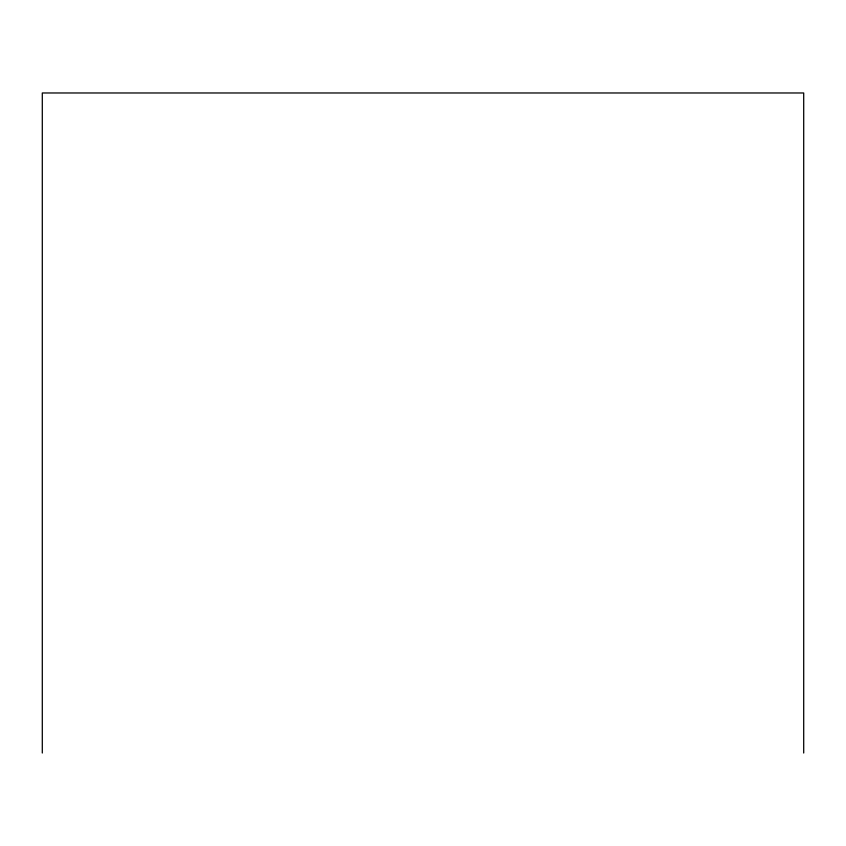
<?xml version="1.0" encoding="UTF-8"?>
<svg xmlns="http://www.w3.org/2000/svg" width="846" height="846" viewBox="0 0 846 846"><rect width="100%" height="100%" fill="white"/><g stroke="black" fill="none" stroke-linecap="round" stroke-linejoin="round"><path stroke-width="1.27" d="M803.7 753.025L803.7 92.975L42.3 92.975L42.3 753.025"/></g></svg>
